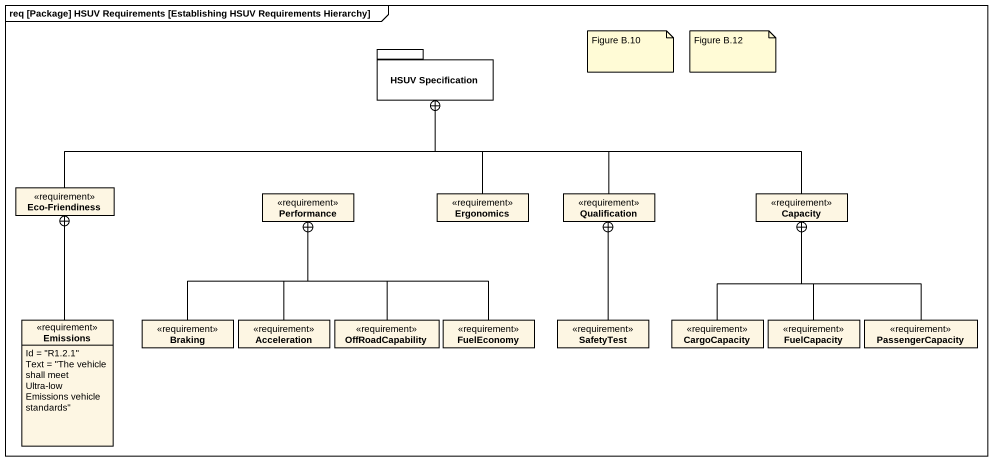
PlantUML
@startuml
mainframe req [Package] HSUV Requirements [Establishing HSUV Requirements Hierarchy]
hide circle
hide empty members
package "HSUV Specification" as HSUV_Specification {
}
class "Eco-Friendiness" as Eco_Friendiness <<requirement>>
class Performance <<requirement>>
class Ergonomics <<requirement>>
class Qualification <<requirement>>
class Capacity <<requirement>>
class Emissions <<requirement>> {
  Id = "R1.2.1"
  Text = "The vehicle shall meet Ultra-low Emissions vehicle standards"
}
class Braking <<requirement>>
class Acceleration <<requirement>>
class OffRoadCapability <<requirement>>
class FuelEconomy <<requirement>>
class SafetyTest <<requirement>>
class CargoCapacity <<requirement>>
class FuelCapacity <<requirement>>
class PassengerCapacity <<requirement>>
Eco_Friendiness -right-+ HSUV_Specification
Ergonomics -up-+ HSUV_Specification
Qualification -up-+ HSUV_Specification
Capacity -left-+ HSUV_Specification
Emissions -up-+ Eco_Friendiness
Braking -up-+ Performance
Acceleration -up-+ Performance
OffRoadCapability -up-+ Performance
FuelEconomy -up-+ Performance
SafetyTest -up-+ Qualification
CargoCapacity -up-+ Capacity
FuelCapacity -up-+ Capacity
PassengerCapacity -up-+ Capacity
note as N1
  Figure B.10
end note
note as N2
  Figure B.12
end note
@enduml
